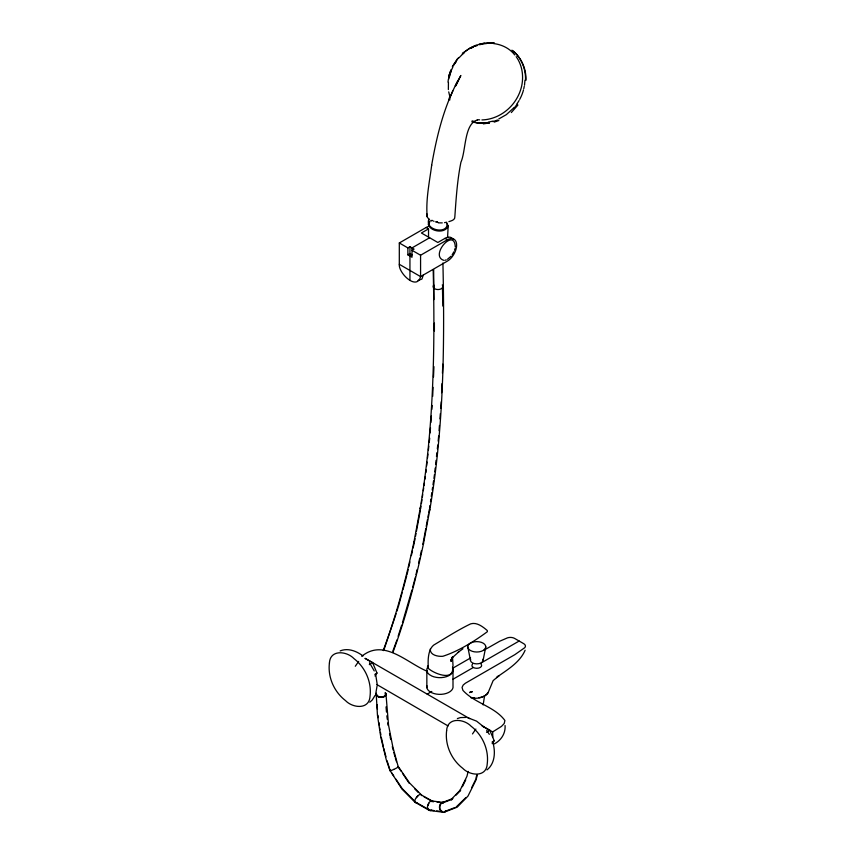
<?xml version="1.0" encoding="UTF-8"?>
<svg xmlns="http://www.w3.org/2000/svg" width="855" height="855" viewBox="0 0 855 855"><rect width="100%" height="100%" fill="white"/><g stroke="black" fill="none" stroke-linecap="round" stroke-linejoin="round"><path stroke-width="1.28" d="M447.005 223.54C448.351 234.591 424.176 230.497 428.921 219.062M434.393 330.992L434.393 323.094M432.683 396.378L433.068 387.326M433.506 376.98L433.934 366.635M441.618 392.723L442.003 383.628M442.441 373.25L442.826 364.155M447.56 237.615L448.18 225.944L446.791 222.984M455.288 247.052C454.497 226.703 429.178 255.976 443.895 260.348M423.332 275L421.91 279.093L418.02 280.44M505.07 725.521C505.658 733.43 501.105 740.441 494.179 743.989M430.097 432.961L430.493 427.724M430.888 422.488L431.38 415.947M431.871 409.406L432.17 405.473M438.658 435.954L438.177 441.148M439.053 430.706L439.449 425.448M439.94 418.886L440.346 413.628M440.742 408.369L441.233 401.807M377.098 685.763L375.719 693.8M452.445 657.548L452.509 656.693L453.054 666.248M448.426 82.401L448.362 89.561M524.521 85.169L524.959 80.263M428.921 224.128L429.819 221.509M425.908 472.612L426.196 469.961M426.634 465.996L427.073 462.021M427.511 458.045L427.949 454.08M428.387 450.104L428.825 446.139M429.263 442.163L429.702 438.198M434.778 471.896L435.206 468.059M435.633 464.212L436.061 460.364M436.478 456.527L436.905 452.68M437.333 448.832L437.749 444.995M439.962 805.859L439.823 806.992A4.499 3.559 84.2 0 0 439.919 808.146M430.268 649.02C429.776 655.208 438.113 656.736 442.858 656.277C458.772 651.083 474.055 641.464 487.382 631.685L487.297 630.562C482.936 626.801 476.855 621.959 470.71 623.851C458.515 629.675 447.08 637.071 435.484 644.007C427.532 647.716 427.789 661.46 428.376 668.418C433.934 673.676 454.636 681.82 452.541 666.943M447.999 82.069L448.426 78.991M420.639 508.746L421.013 506.16M421.397 503.584L421.964 499.715M422.349 497.14L422.723 494.564M423.289 490.695L423.674 488.12M424.048 485.533L424.433 482.957M424.999 479.089L425.373 476.513M429.552 508.105L429.937 505.519M430.503 501.639L430.888 499.053M431.262 496.456L431.839 492.576M432.213 489.99L432.598 487.403M432.983 484.817L433.549 480.938M433.934 478.34L434.5 474.461M429.68 510.371L429.851 509.441C443.809 428.056 444.728 345.302 442.922 262.987M483.15 704.915L484.561 695.885M431.625 165.443C437.001 134.363 444.76 102.963 460.845 75.518L455.918 85.767M431.69 165.101C429.531 182.072 425.705 199.365 427.169 216.465L426.698 213.836L427.265 217.191L429.659 219.895M422.894 544.218L425.811 528.54M392.862 652.515C405.954 617.374 415.487 580.994 423.353 544.357L423.535 543.406M414.59 541.279L415.07 538.671M415.477 536.513L416.043 533.467M416.438 531.308L420.307 510.499M426.207 526.381L427.511 519.391M427.906 517.232L428.387 514.625M428.718 512.861L429.36 509.398M423.353 544.357L429.851 509.441M483.118 660.22L485.779 646.818A8.999 5.194 0 0 0 472.281 642.319A8.999 5.194 0 0 0 472.281 651.318A8.999 5.194 0 0 0 485.779 646.818M451.504 659.055L451.023 661.46L452.541 657.281L450.884 660.509L452.188 657.826L459.017 651.638M448.864 78.938L450.874 71.585M523.741 88.824L524.254 86.387M449.655 75.219L451.013 71.222M448.18 225.944C445.487 233.885 430.386 231.972 428.248 224.341L429.531 221.605M448.736 77.207L451.045 69.672M407.055 574.539L408.198 569.483M408.776 566.961L409.919 561.917M411.351 555.6L412.495 550.556M413.072 548.034L414.215 542.978M415.979 574.656L417.133 569.58M418.576 563.242L419.72 558.165M420.297 555.632L421.451 550.556M449.035 75.838L449.292 74.738M468.177 771.392L466.926 776.372L459.755 790.95L460.268 790.073L451.13 799.553L452.894 798.463L442.388 802.503M475.946 778.371L476.876 774.651M477.336 774.801L476.096 779.781L467.974 796.101L457.179 807.173L444.226 812.186M398.451 606.313L402.235 592.333M402.919 589.79L406.713 575.81M411.95 589.961L402.449 622.686M412.644 587.406L415.402 577.189M454.518 250.216L454.999 248.623M396.1 613.687L383.692 650.612M396.88 611.229L398.056 607.542M398.131 636.259L401.668 625.155M428.013 805.463L428.889 803.358M448.918 75.86L450.5 71.072M427.447 666.483L427.821 665.938M383.232 650.441C396.496 615.087 406.125 578.472 414.034 541.578L413.863 542.53L420.329 507.763L420.158 508.704C433.549 429.734 435.174 349.428 433.175 269.539M392.862 651.104L396.955 639.967M525.12 650.238C520.011 662.176 507.977 669.347 497.706 676.615L499.416 675.525M449.035 99.714L452.797 90.929M451.237 70.538L452.829 67.15M462.405 786.664L465.729 779.92M471.554 787.904L475.637 779.61M453.877 251.808L452.124 254.843M458.045 80.509L455.266 85.735M375.056 695.436L372.214 700.031L369.788 702.222M452.327 66.743L457.617 58.514M452.584 66.423L458.665 57.499M454.946 63.43L456.292 61.314L455.982 61.763M355.295 666.259L358.662 661.407M374.971 675.963L376.991 673.045L372.545 662.572L365.117 658.521M472.494 733.932L475.872 729.069M492.17 743.626L494.201 740.708L489.755 730.245L482.316 726.184M517.403 103.893L514.218 108.029M517.927 105.026L511.322 112.561M416.46 797.672L417.176 796.775A4.318 1.934 -52.1 0 1 417.967 795.994M451.066 256.201L447.475 259.268M456.068 795.139L460.653 790.373M465.783 797.683L456.046 807.12M513.887 107.783L506.363 114.634L498.764 118.973M486.997 769.895C494.927 763.675 495.547 752.09 493.036 743.07M451.472 799.906L452.188 799.286M462.16 54.635L464.073 53.031M497.161 677.139L496.552 677.62L498.508 676.091L493.132 680.633L487.767 693.501C483.406 697.84 476.748 699.176 470.881 697.691M462.705 53.523C471.255 45.892 482.947 41.66 494.425 42.996M462.341 53.438L469.972 48.03L476.192 45.24M458.216 652.226L462.993 648.774M369.317 664.656L372.545 662.572M374.832 674.435L376.991 673.045M486.516 732.318L489.755 730.245M492.042 742.097L494.201 740.708M469.545 692.614L472.377 691.738L470.197 691.716M399.306 264.313L420.575 276.593L447.379 261.117A13.071 7.545 -60 0 0 456.623 245.107A13.071 7.545 -60 0 0 447.379 239.774L420.575 255.239L420.575 276.593C416.909 291.181 398.302 272.948 399.306 264.313L399.306 242.97L426.111 227.494A13.071 7.545 -60 0 1 428.505 226.479M428.526 236.888L428.526 228.884L421.408 232.998L437.846 242.489L444.963 238.374A13.071 7.545 -60 0 1 452.968 239.09M399.306 242.97L407.878 247.907L409.94 246.721L414.077 249.104L412.014 250.301L420.575 255.239M429.627 237.743L412.014 247.907L412.014 257.237L407.878 254.854L407.878 247.907M407.878 254.854L409.94 253.657L412.014 254.854L409.94 256.051M361.729 656.33C384.013 638.012 406.959 663.074 427.479 671.378M452.466 668.386L470.581 657.933M483.919 650.228L499.715 641.229L507.549 637.83A5.91 3.409 0 0 1 514.571 638.396L523.709 643.676A5.91 3.409 0 0 1 524.703 647.727L514.806 654.684L465.366 683.231L463.164 685.069L462.063 687.42L462.908 690.359C474.664 703.302 494.543 706.412 504.91 720.487L504.204 723.512L501.479 726.387L492.651 731.923L482.316 725.948M427.19 694.121L431.807 691.46M452.573 679.469L473.328 667.488M481.365 662.839L519.145 641.036M470.603 48.457L473.542 46.993M432.138 220.355L430.835 220.729L432.448 220.558M393.653 769.489L395.929 768.367A4.767 0.556 -25.8 0 0 398.27 766.914L392.766 746.554L388.544 725.19L385.99 694.281M393.695 769.404L392.52 769.981A5.109 0.588 -25.8 0 1 390.051 770.815L386.257 759.732L380.817 737.331L377.461 715.325L376.232 694.335M442.484 802.995L451.878 799.372M445.327 811.245L454.86 807.58M497.61 120.01L492.854 121.624M448.875 221.627C451.59 220.708 455.298 220.088 454.881 216.251C456.132 198.157 457.34 180.02 460.93 162.194C466.061 150.854 464.041 123.612 477.464 119.999M494.286 122.094L498.86 120.512M474.995 46.32L477.272 45.529M340.162 650.912C347.964 647.663 356.685 651.125 363.001 655.967M457.372 718.574L460.482 717.58L465.879 717.409M445.038 260.241L446.246 259.867M479.559 44.749L483.738 43.787M479.067 44.364L484.507 43.231M488.237 122.137L492.982 121.121M444.493 222.653L446.716 222.204M436.948 221.744L437.771 222.289L435.441 221.84M484.208 43.755L486.548 43.552M481.931 119.935C495.077 119.604 507.389 112.187 514.838 101.521A36.733 29.968 -55.1 0 0 521.155 88.076C524.051 77.527 522.619 65.643 516.174 56.654M488.013 122.693L477.539 122.842L472.676 121.688M488.055 123.27L478.426 123.323L471.8 121.795M487.35 43.049L493.816 43.188M442.281 222.888L438.273 222.877M398.174 766.465L409.556 782.956L421.483 794.99A5.045 2.255 -52.1 0 1 421.675 795.642M477.314 119.732L479.623 119.828M445.989 811.096A4.82 3.805 84.2 0 1 443.221 812.25L429.915 810.54L428.408 809.728A5.034 3.356 -70.5 0 1 427.682 805.431L428.665 803.091A4.809 3.206 -70.5 0 1 432.064 800.985L443.403 802.439M437.033 802.118L439.577 802.439M430.022 810.059L433.987 810.572M436.627 810.914L440.592 811.416M493.495 43.562C501.682 44.46 509.666 48.34 514.742 54.934M433.571 801.787L420.457 794.466A4.799 2.148 -52.1 0 0 417.058 796.571L415.594 798.634A5.045 2.255 -52.1 0 0 414.996 802.193L429.103 810.294M415.402 802.589L416.011 802.717A4.799 2.148 -52.1 0 0 416.77 802.567M467.632 717.666L476.577 721.139L483.62 726.761M443.221 812.25L441.298 811.395A5.002 3.944 84.2 0 1 439.438 806.949L439.994 804.544A5.002 3.944 84.2 0 1 443.531 802.321M432.064 800.985L432.876 801.231M472.142 120.833L474.482 121.57M433.325 221.028L433.998 221.242M424.027 796.817L432.694 801.68M426.111 227.494L428.526 228.884M444.963 238.374L447.379 239.774M365.171 658.318L469.684 718.66M448.095 725.959L376.766 684.502M442.334 811.513L441.501 810.989A4.499 3.559 84.2 0 1 440.25 809.247M428.665 809.332L429.285 809.835L415.69 802.193L402.278 788.684L395.865 779.108M511.942 50.178C521.155 56.986 525.846 68.624 525.536 79.9M513.31 51.14C521.689 58.322 526.413 69.33 525.932 80.349M414.707 788.844L418.394 792.564M414.985 802.193L401.893 788.983L389.955 770.376A4.767 0.556 -25.8 0 1 390.511 769.97M401.027 771.103L398.088 766.828M402.502 773.315L409.171 783.255M391.579 772.717L393.717 775.913M486.687 730.352L489.327 734.338M369.478 662.689L374.255 670.951M449.196 97.887L449.912 99.896M395.363 758.054L396.528 761.762M387.091 760.8L390.158 770.59M450.072 97.523L448.725 91.88M394.978 756.825L393.834 752.496M392.285 746.65L393.215 750.156M383.724 748.307L385.979 756.803M451.932 658.2L452.242 660.135M375.837 675.407L377.183 684.31M390.201 737.149L390.724 739.522M381.298 737.267L383.457 747.088M467.781 646.818L470.442 660.22M389.517 733.579L389.933 735.963M379.577 727.445L380.005 729.892M380.432 732.35L380.87 734.808M386.845 715.817L387.304 719.354M387.764 722.892L388.063 725.243M377.942 715.293L378.263 717.719M378.893 722.571L379.203 724.997M386.043 706.871L386.471 712.055M377.066 704.616L377.45 709.361M492.651 731.923L492.811 736.957M442.463 287.782L442.826 306.079M433.923 299.592L433.656 269.539M426.848 670.951L426.848 687.677M409.94 246.721L409.94 280.28M481.002 664.089A4.873 2.811 0 0 1 476.78 668.311A4.873 2.811 0 0 1 472.559 664.089M453.973 64.937A36.733 29.957 -55.1 0 1 455.288 62.81M459.071 57.819A36.733 29.957 -55.1 0 1 461.668 55.105M523.474 90.042A37.47 30.545 -55.1 0 1 519.701 99.415M519.081 100.527A37.47 30.545 -55.1 0 1 517.029 103.765M487.863 692.603A12.579 7.268 0 0 1 478.96 697.733M474.611 697.958A12.579 7.268 0 0 1 472.452 697.733M442.27 284.95A4.884 3.046 -0.5 0 1 441.18 288.808A4.884 3.046 -0.5 0 1 434.906 288.851A4.884 3.046 -0.5 0 1 433.816 285.004M433.806 287.237A4.393 2.736 -0.5 0 1 433.806 285.816M385.327 692.55A4.873 3.196 1.3 0 1 381.768 697.285A4.873 3.196 1.3 0 1 376.403 693.234M384.226 696.173A4.393 2.886 1.3 0 1 382.271 696.9A4.393 2.789 -0.2 0 0 383.318 696.707M381.138 696.985A4.393 2.886 1.3 0 1 378.936 696.579M378.028 696.109A4.393 2.886 1.3 0 1 376.884 694.805M385.349 693.405A4.393 2.886 1.3 0 1 385.359 694.901A4.393 2.789 -0.2 0 0 385.349 693.565M385.327 692.732A4.873 3.099 -0.2 0 1 381.768 697.381A4.873 3.099 -0.2 0 1 376.392 693.533M381.127 697.092A4.393 2.789 -0.2 0 1 378.936 696.74M431.711 810.059A4.809 3.206 -70.5 0 1 429.915 810.54M431.155 801.53A4.328 2.886 -70.5 0 1 431.957 801.456M440.325 804.833A4.339 3.431 84.2 0 1 443.392 802.931M445.722 810.722A4.339 3.431 84.2 0 1 444.985 811.352M482.904 659.269A6.338 3.655 0 0 1 476.78 663.875A6.338 3.655 0 0 1 470.656 659.269M426.891 685.689A13.167 7.599 0 0 0 429.381 691.321L431.775 692.742A13.167 7.599 0 0 0 446.363 693.405A13.167 7.599 0 0 0 453 685.881L453 669.155A13.167 7.599 0 0 1 446.363 676.69A13.167 7.599 0 0 1 431.775 676.027L429.381 674.606A13.167 7.599 0 0 1 427.821 667.06M329.421 663.02C327.625 677.256 334.209 691.93 345.527 700.619C352.72 708.186 369.371 709.928 370.033 696.173C371.818 681.937 365.235 667.274 353.927 658.574C346.724 651.008 330.083 649.276 329.421 663.02M446.62 730.694C444.835 744.929 451.419 759.603 462.726 768.292C469.929 775.859 486.57 777.59 487.232 763.846C489.028 749.611 482.444 734.937 471.126 726.248C463.934 718.681 447.293 716.95 446.62 730.694M489.113 123.163L483.214 123.633L489.113 123.163"/></g></svg>
